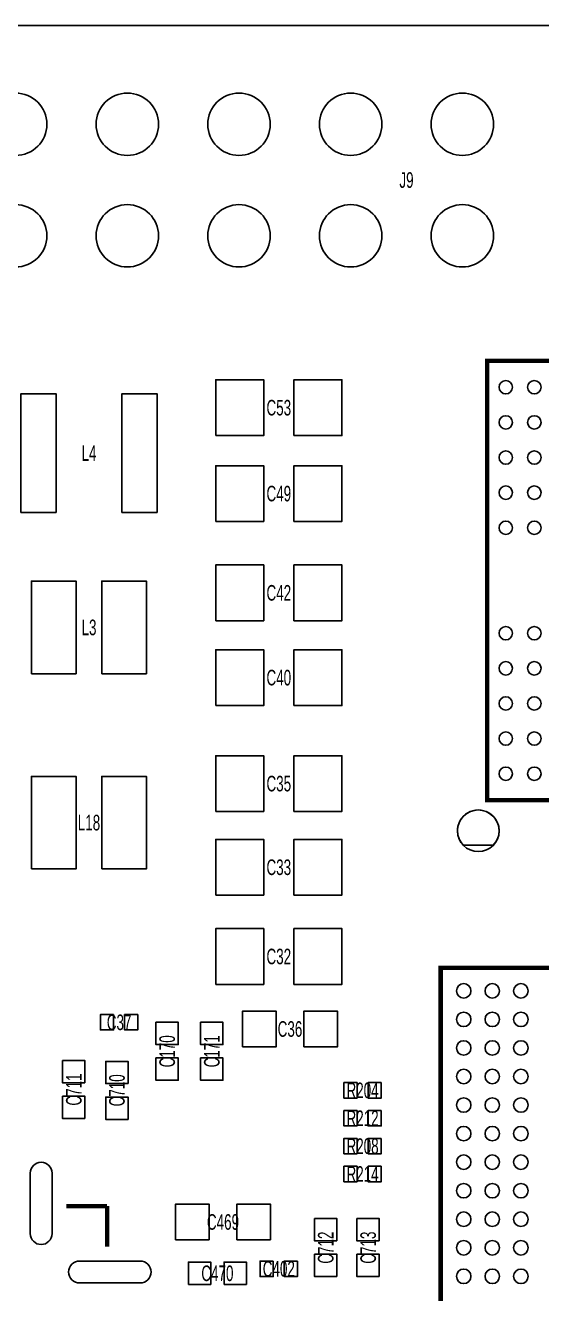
# Model space of a CAD drawing. Extents: x -9 to 288, y -8 to 181.
# Drawn here: x 23.83 to 35.57, y 27.12 to 56 of the extents above; entities that cross this region are included whole.
import ezdxf
from ezdxf.enums import TextEntityAlignment as Align

# ---------------------------------------------------------------- set-up
doc = ezdxf.new("R2010")
doc.units = 0
for name, color, linetype in [('BOARD_GEOMETRY_OUTLINE', 3, 'CONTINUOUS'), ('PACKAGE_GEOMETRY_SILKSCREEN_TOP', 4, 'CONTINUOUS'), ('PIN_TOP', 5, 'CONTINUOUS'), ('REF_DES_SILKSCREEN_TOP', 6, 'CONTINUOUS')]:
    doc.layers.add(name, color=color, linetype=linetype)

msp = doc.modelspace()

# ---------------------------------------------------------------- linework, layer by layer
at = {"layer": 'BOARD_GEOMETRY_OUTLINE'}
msp.add_lwpolyline([(2.999994, 55.99999), (82.000014, 55.99999, -0.414214), (85.000008, 52.999996), (85.000008, 2.999994, -0.414214), (82.000014, 0), (2.999994, 0, -0.414214), (0, 2.999994), (0, 52.999996, -0.414214)], format="xyb", close=True, dxfattribs=at)
at = {"layer": 'PACKAGE_GEOMETRY_SILKSCREEN_TOP', "const_width": 0.100101}
for points in [[(34.327897, 38.359817), (34.327897, 48.359797), (48.82769, 48.359797), (48.82769, 38.359817)], [(33.272197, 18.540197), (33.272197, 34.540215), (49.272215, 34.540215), (49.272215, 18.540197)]]:
    msp.add_lwpolyline(points, close=True, dxfattribs=at)
at = {"layer": 'PACKAGE_GEOMETRY_SILKSCREEN_TOP'}
for points in [[(48.82769, 38.359817), (48.82769, 48.359797), (34.327897, 48.359797), (34.327897, 38.359817)], [(49.272215, 18.540197), (49.272215, 34.540215), (33.272197, 34.540215), (33.272197, 18.540197)]]:
    msp.add_lwpolyline(points, close=True, dxfattribs=at)
for points in [[(34.601948, 37.659859, 1), (33.653639, 37.659856, 1)], [(34.601948, 37.659859, 1), (33.653639, 37.659856, 1)], [(33.786735, 37.330631, -2.354953), (34.468852, 37.330631)]]:
    msp.add_lwpolyline(points, format="xyb", close=True, dxfattribs=at)
at = {"layer": 'PACKAGE_GEOMETRY_SILKSCREEN_TOP', "const_width": 0.1}
for points in [[(25.685001, 29.114001), (24.759999, 29.114001)], [(25.685001, 29.114001), (25.685001, 28.188999)]]:
    msp.add_lwpolyline(points, dxfattribs=at)
at = {"layer": 'PIN_TOP'}
for points in [[(28.154909, 46.6598), (28.154909, 47.9298), (29.247109, 47.9298), (29.247109, 46.6598)], [(29.934891, 46.6598), (29.934891, 47.9298), (31.027091, 47.9298), (31.027091, 46.6598)], [(24.522887, 44.911226), (23.722889, 44.911226), (23.722889, 47.61122), (24.522887, 47.61122)], [(26.823111, 44.911226), (26.023113, 44.911226), (26.023113, 47.61122), (26.823111, 47.61122)], [(28.154909, 44.704), (28.154909, 45.974), (29.247109, 45.974), (29.247109, 44.704)], [(29.934891, 44.704), (29.934891, 45.974), (31.027091, 45.974), (31.027091, 44.704)], [(28.154909, 42.4434), (28.154909, 43.7134), (29.247109, 43.7134), (29.247109, 42.4434)], [(29.934891, 42.4434), (29.934891, 43.7134), (31.027091, 43.7134), (31.027091, 42.4434)], [(23.964999, 41.2369), (23.964999, 43.3451), (24.980999, 43.3451), (24.980999, 41.2369)], [(25.565001, 41.2369), (25.565001, 43.3451), (26.581001, 43.3451), (26.581001, 41.2369)], [(28.154909, 40.513), (28.154909, 41.783), (29.247109, 41.783), (29.247109, 40.513)], [(29.934891, 40.513), (29.934891, 41.783), (31.027091, 41.783), (31.027091, 40.513)], [(28.154909, 38.1), (28.154909, 39.37), (29.247109, 39.37), (29.247109, 38.1)], [(29.934891, 38.1), (29.934891, 39.37), (31.027091, 39.37), (31.027091, 38.1)], [(23.964999, 36.7919), (23.964999, 38.9001), (24.980999, 38.9001), (24.980999, 36.7919)], [(25.565001, 36.7919), (25.565001, 38.9001), (26.581001, 38.9001), (26.581001, 36.7919)], [(28.154909, 36.195), (28.154909, 37.465), (29.247109, 37.465), (29.247109, 36.195)], [(29.934891, 36.195), (29.934891, 37.465), (31.027091, 37.465), (31.027091, 36.195)], [(28.154909, 34.163), (28.154909, 35.433), (29.247109, 35.433), (29.247109, 34.163)], [(29.934891, 34.163), (29.934891, 35.433), (31.027091, 35.433), (31.027091, 34.163)], [(28.7655, 32.7406), (28.7655, 33.5534), (29.5275, 33.5534), (29.5275, 32.7406)], [(30.1625, 32.7406), (30.1625, 33.5534), (30.9245, 33.5534), (30.9245, 32.7406)], [(25.833799, 33.4744), (25.833799, 33.1244), (25.5338, 33.1244), (25.5338, 33.4744)], [(26.3838, 33.4744), (26.3838, 33.1244), (26.083801, 33.1244), (26.083801, 33.4744)], [(26.797, 33.2994), (27.305, 33.2994), (27.305, 32.7914), (26.797, 32.7914)], [(27.813, 33.2994), (28.321, 33.2994), (28.321, 32.7914), (27.813, 32.7914)], [(25.182314, 31.92079), (24.674314, 31.92079), (24.674314, 32.42879), (25.182314, 32.42879)], [(26.162, 31.9024), (25.654, 31.9024), (25.654, 32.4104), (26.162, 32.4104)], [(26.797, 32.4866), (27.305, 32.4866), (27.305, 31.9786), (26.797, 31.9786)], [(27.813, 32.4866), (28.321, 32.4866), (28.321, 31.9786), (27.813, 31.9786)], [(31.370999, 31.925), (31.370999, 31.575), (31.071, 31.575), (31.071, 31.925)], [(31.921, 31.925), (31.921, 31.575), (31.621001, 31.575), (31.621001, 31.925)], [(25.182314, 31.10799), (24.674314, 31.10799), (24.674314, 31.61599), (25.182314, 31.61599)], [(26.162, 31.0896), (25.654, 31.0896), (25.654, 31.5976), (26.162, 31.5976)], [(31.370999, 31.29), (31.370999, 30.94), (31.071, 30.94), (31.071, 31.29)], [(31.921, 31.29), (31.921, 30.94), (31.621001, 30.94), (31.621001, 31.29)], [(31.370999, 30.655), (31.370999, 30.305), (31.071, 30.305), (31.071, 30.655)], [(31.921, 30.655), (31.921, 30.305), (31.621001, 30.305), (31.621001, 30.655)], [(31.370999, 30.02), (31.370999, 29.67), (31.071, 29.67), (31.071, 30.02)], [(31.921, 30.02), (31.921, 29.67), (31.621001, 29.67), (31.621001, 30.02)], [(27.2415, 28.3464), (27.2415, 29.1592), (28.0035, 29.1592), (28.0035, 28.3464)], [(28.6385, 28.3464), (28.6385, 29.1592), (29.4005, 29.1592), (29.4005, 28.3464)], [(30.9118, 28.321), (30.4038, 28.321), (30.4038, 28.829), (30.9118, 28.829)], [(31.877, 28.321), (31.369, 28.321), (31.369, 28.829), (31.877, 28.829)], [(30.9118, 27.5082), (30.4038, 27.5082), (30.4038, 28.0162), (30.9118, 28.0162)], [(31.877, 27.5082), (31.369, 27.5082), (31.369, 28.0162), (31.877, 28.0162)], [(27.5336, 27.3304), (27.5336, 27.8384), (28.0416, 27.8384), (28.0416, 27.3304)], [(28.3464, 27.3304), (28.3464, 27.8384), (28.8544, 27.8384), (28.8544, 27.3304)], [(29.465999, 27.861), (29.465999, 27.511), (29.166, 27.511), (29.166, 27.861)], [(30.016, 27.861), (30.016, 27.511), (29.716001, 27.511), (29.716001, 27.861)]]:
    msp.add_lwpolyline(points, close=True, dxfattribs=at)
for points in [[(24.435001, 29.864), (24.435001, 28.488999, -1), (23.935002, 28.488999), (23.935002, 29.864, -1)], [(25.059999, 27.864001), (26.435, 27.864001, -1), (26.435, 27.364002), (25.059999, 27.364002, -1)]]:
    msp.add_lwpolyline(points, format="xyb", close=True, dxfattribs=at)
for centre, radius in [((23.605216, 53.748191), 0.71), ((26.145216, 53.748191), 0.71), ((28.685216, 53.748191), 0.71), ((31.225216, 53.748191), 0.71), ((33.765216, 53.748191), 0.71), ((23.605216, 51.208191), 0.71), ((26.145216, 51.208191), 0.71), ((28.685216, 51.208191), 0.71), ((31.225216, 51.208191), 0.71), ((33.765216, 51.208191), 0.71), ((34.752788, 47.759798), 0.1524), ((35.402799, 47.759798), 0.1524), ((34.752788, 46.959698), 0.1524), ((35.402799, 46.959698), 0.1524), ((34.752788, 46.159903), 0.1524), ((35.402799, 46.159903), 0.1524), ((34.752788, 45.359803), 0.1524), ((35.402799, 45.359803), 0.1524), ((34.752788, 44.559703), 0.1524), ((35.402799, 44.559703), 0.1524), ((34.752788, 42.159911), 0.1524), ((35.402799, 42.159911), 0.1524), ((34.752788, 41.359811), 0.1524), ((35.402799, 41.359811), 0.1524), ((34.752788, 40.559711), 0.1524), ((35.402799, 40.559711), 0.1524), ((34.752788, 39.759915), 0.1524), ((35.402799, 39.759915), 0.1524), ((34.752788, 38.959815), 0.1524), ((35.402799, 38.959815), 0.1524), ((33.797215, 34.015197), 0.1651), ((34.447201, 34.015197), 0.1651), ((35.097212, 34.015197), 0.1651), ((33.797215, 33.365211), 0.1651), ((34.447201, 33.365211), 0.1651), ((35.097212, 33.365211), 0.1651), ((33.797215, 32.7152), 0.1651), ((34.447201, 32.7152), 0.1651), ((35.097212, 32.7152), 0.1651), ((33.797215, 32.065214), 0.1651), ((34.447201, 32.065214), 0.1651), ((35.097212, 32.065214), 0.1651), ((33.797215, 31.415203), 0.1651), ((34.447201, 31.415203), 0.1651), ((35.097212, 31.415203), 0.1651), ((33.797215, 30.765217), 0.1651), ((34.447201, 30.765217), 0.1651), ((35.097212, 30.765217), 0.1651), ((33.797215, 30.115205), 0.1651), ((34.447201, 30.115205), 0.1651), ((35.097212, 30.115205), 0.1651), ((33.797215, 29.465295), 0.1651), ((34.447201, 29.465295), 0.1651), ((35.097212, 29.465295), 0.1651), ((33.797215, 28.815309), 0.1651), ((34.447201, 28.815309), 0.1651), ((35.097212, 28.815309), 0.1651), ((33.797215, 28.165298), 0.1651), ((34.447201, 28.165298), 0.1651), ((35.097212, 28.165298), 0.1651), ((33.797215, 27.515312), 0.1651), ((34.447201, 27.515312), 0.1651), ((35.097212, 27.515312), 0.1651)]:
    msp.add_circle(centre, radius, dxfattribs=at)

# ---------------------------------------------------------------- texts
at = {"layer": 'REF_DES_SILKSCREEN_TOP', "width": 0.642857}
for s, p in [('J9', (32.495216, 52.300391)), ('C53', (29.591, 47.117)), ('L4', (25.273, 46.083423)), ('C49', (29.591, 45.1612)), ('C42', (29.591, 42.9006)), ('L3', (25.273, 42.1132)), ('C40', (29.591, 40.9702)), ('C35', (29.591, 38.5572)), ('L18', (25.273, 37.6682)), ('C33', (29.591, 36.6522)), ('C32', (29.591, 34.6202)), ('C37', (25.9588, 33.1216)), ('C36', (29.845, 32.9692)), ('R204', (31.496, 31.5722)), ('R212', (31.496, 30.9372)), ('R208', (31.496, 30.3022)), ('R214', (31.496, 29.6672)), ('C469', (28.321, 28.575)), ('C470', (28.194, 27.4066)), ('C402', (29.591, 27.5082))]:
    msp.add_text(s, height=0.3556, dxfattribs=at).set_placement(p, align=Align.CENTER)
for s, p in [('C170', (27.2288, 32.639)), ('C171', (28.2448, 32.639)), ('C711', (25.106114, 31.76839)), ('C710', (26.0858, 31.75)), ('C712', (30.8356, 28.1686)), ('C713', (31.8008, 28.1686))]:
    msp.add_text(s, height=0.3556, rotation=90, dxfattribs=at).set_placement(p, align=Align.CENTER)

doc.saveas('drawing.dxf')
